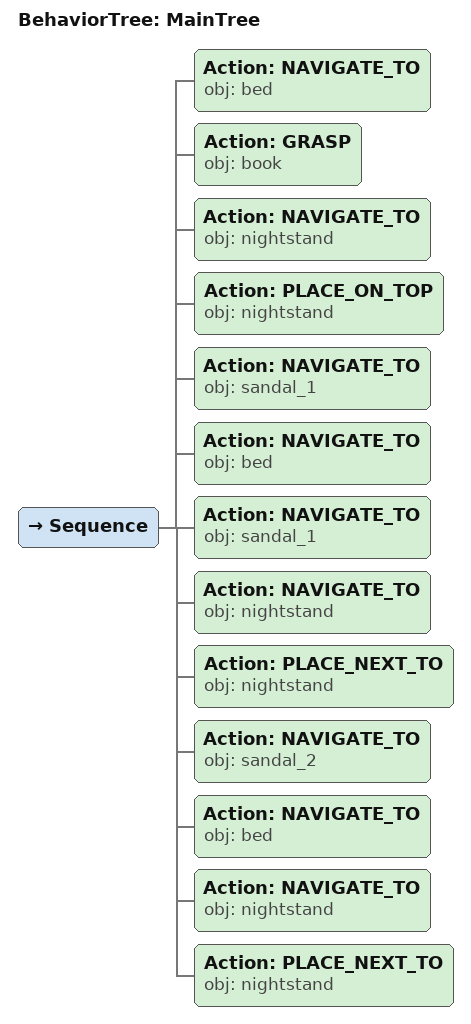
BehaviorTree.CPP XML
<root main_tree_to_execute="MainTree">
  <BehaviorTree ID="MainTree">
    <Sequence>
      <!-- Navigate to bed -->
      <Action ID="NAVIGATE_TO" obj="bed" />
      <!-- Grasp book -->
      <Action ID="GRASP" obj="book" />
      <!-- Navigate to nightstand -->
      <Action ID="NAVIGATE_TO" obj="nightstand" />
      <!-- Place on nightstand -->
      <Action ID="PLACE_ON_TOP" obj="nightstand" />
      <!-- Navigate to sandal_1 -->
      <Action ID="NAVIGATE_TO" obj="sandal_1" />
      <!-- Navigate to bed -->
      <Action ID="NAVIGATE_TO" obj="bed" />
      <!-- Navigate to sandal_1 -->
      <Action ID="NAVIGATE_TO" obj="sandal_1" />
      <!-- Navigate to nightstand -->
      <Action ID="NAVIGATE_TO" obj="nightstand" />
      <!-- Place next to sandal_1 -->
      <Action ID="PLACE_NEXT_TO" obj="nightstand" />
      <!-- Navigate to sandal_2 -->
      <Action ID="NAVIGATE_TO" obj="sandal_2" />
      <!-- Navigate to bed -->
      <Action ID="NAVIGATE_TO" obj="bed" />
      <!-- Navigate to nightstand -->
      <Action ID="NAVIGATE_TO" obj="nightstand" />
      <!-- Place next to bed -->
      <Action ID="PLACE_NEXT_TO" obj="nightstand" />
    </Sequence>
  </BehaviorTree>
</root>
